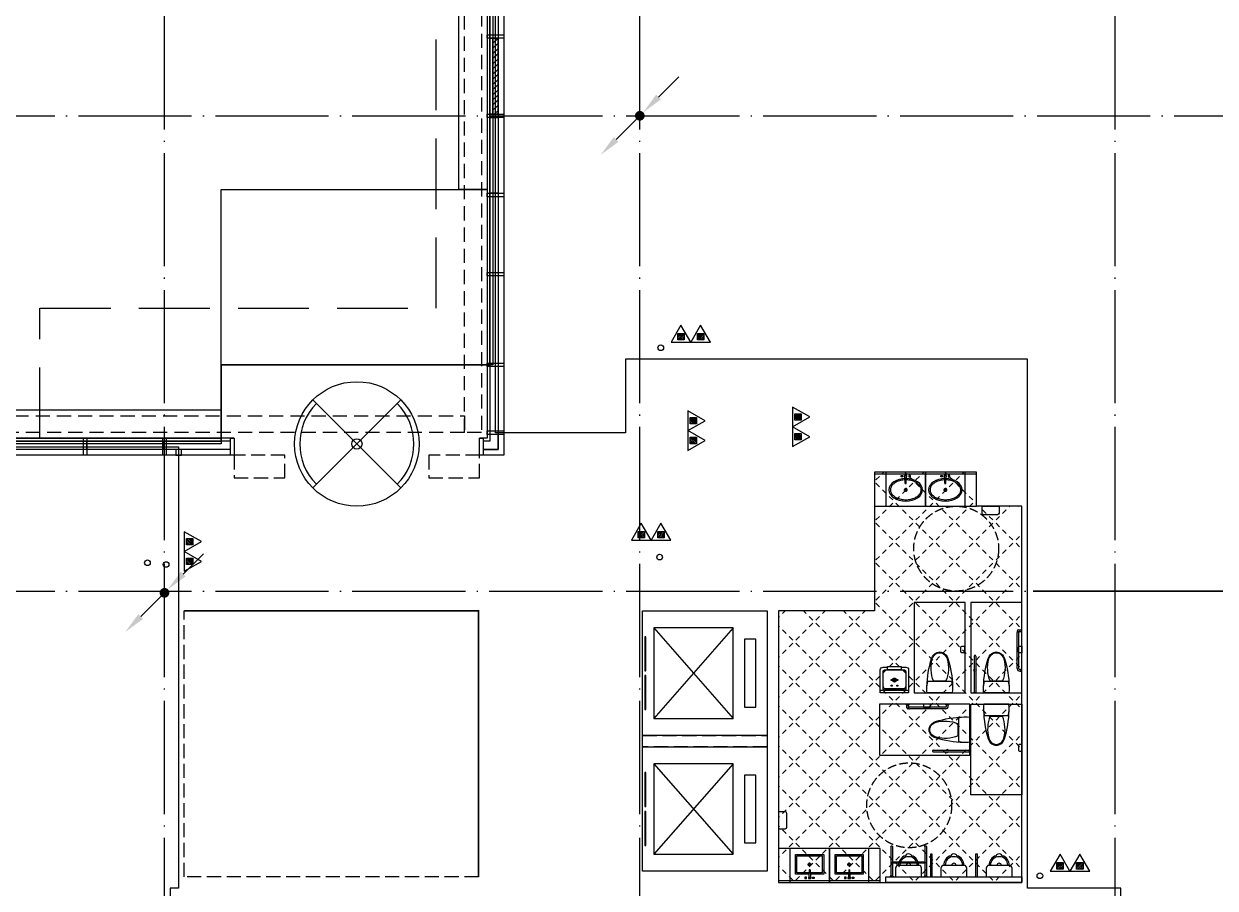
# Model space of a CAD drawing. Extents: x -292644 to 830497, y -12918 to 491457.
# Drawn here: x 14315 to 35367, y 11550 to 26825 of the extents above; entities that cross this region are included whole.
import ezdxf
from ezdxf.xclip import XClip

# ---------------------------------------------------------------- set-up
doc = ezdxf.new("R2010")
doc.units = 0
doc.header["$LTSCALE"] = 1000
doc.header["$MEASUREMENT"] = 0
for name, pattern in [('104-10 轴网$0$DOTE', [2.4200000000000004, 2, -0.2, 0.02, -0.2]), ('X-104 8#10#平面_t3$0$109-34 轴网$0$L1$0$$AUDIT_BAD_LTYPE1', [0]), ('X-104 8#10#平面_t3$0$CACHE', [0.375, 0.25, -0.125]), ('X-104 8#10#平面_t3$0$DASH', [0.35, 0.25, -0.1])]:
    doc.linetypes.add(name, pattern=pattern)
doc.layers.get('0').update_dxf_attribs({"linetype": 'CONTINUOUS'})
doc.layers.get('Defpoints').update_dxf_attribs({"linetype": 'CONTINUOUS'})
doc.layers.add('10#楼幕墙$0$04-不打印_辅助线', color=165, linetype='CONTINUOUS', plot=False)
doc.layers.add('X-104 8#10#平面_t3$0$04-不打印_辅助线', color=165, linetype='CONTINUOUS', plot=False)
for name, color, linetype in [('10#楼幕墙$0$A-C_玻璃幕墙', 140, 'CONTINUOUS'), ('10#楼幕墙$0$A-C_门', 150, 'CONTINUOUS'), ('104-10 轴网$0$A_AXIS-轴线', 36, '104-10 轴网$0$DOTE'), ('LWIRE', 4, 'CONTINUOUS'), ('X-104 8#10#平面_t3$0$A-C_玻璃幕墙', 140, 'CONTINUOUS'), ('X-104 8#10#平面_t3$0$A-E_楼梯', 171, 'CONTINUOUS'), ('X-104 8#10#平面_t3$0$A-E_电梯', 171, 'CONTINUOUS'), ('X-104 8#10#平面_t3$0$A-I_卫-洁具', 241, 'CONTINUOUS'), ('X-104 8#10#平面_t3$0$A-O_分水线', 127, 'CONTINUOUS'), ('X-104 8#10#平面_t3$0$A-O_屋面', 201, 'CONTINUOUS'), ('X-104 8#10#平面_t3$0$A-O_散水', 134, 'CONTINUOUS'), ('X-104 8#10#平面_t3$0$A-SUR_看线', 231, 'CONTINUOUS'), ('X-104 8#10#平面_t3$0$A-TECH_结构', 21, 'CONTINUOUS'), ('X-104 8#10#平面_t3$0$水-消火栓', 41, 'CONTINUOUS'), ('X-104 8#10#平面_t3$0$水-雨水管', 4, 'X-104 8#10#平面_t3$0$TG_Y')]:
    doc.layers.add(name, color=color, linetype=linetype)
doc.layers.add('X-104 8#10#平面_t3$0$000套内', color=226, linetype='CONTINUOUS', lineweight=30, plot=False)
doc.layers.get('X-104 8#10#平面_t3$0$A-O_分水线').off()
doc.styles.get("Standard").update_dxf_attribs({"font": 'gbenor.shx', "bigfont": 'gbcbig.shx'})
doc.styles.add('X-104 8#10#平面_t3$0$TG_LINETYPE', font='romans2.shx', dxfattribs={"width": 0.8, "height": 3, "bigfont": 'hzdf2.shx'})
doc.linetypes.add('X-104 8#10#平面_t3$0$TG_Y', pattern='A,5,-0.3,["Y",X-104 8#10#平面_t3$0$TG_LINETYPE,S=0.1,R=0,X=-0.23,Y=-0.15],0', length=5.3)

# ---------------------------------------------------------------- blocks, each defined once
blk = doc.blocks.new('104-10 轴网')
at = {"layer": '104-10 轴网$0$A_AXIS-轴线', "linetype": '104-10 轴网$0$DOTE'}
for p, q in [((16799.99999999992, -6500.000000000015), (16800.00000000021, 40100.00000000004)), ((25199.99999999992, -6500.000000000015), (25200.00000000021, 40100.00000000004)), ((33599.99999999995, -6500.000000000015), (33600.00000000021, 40100.00000000004)), ((-6500.000000000022, 25199.99999999999), (48500.00000000018, 25200.00000000004)), ((-6500.000000000022, 16799.99999999999), (48500.00000000018, 16800.00000000004))]:
    blk.add_line(p, q, dxfattribs=at)
blk = doc.blocks.new('X-104 8#10#平面_t3$0$meae')
for p, q in [((-215.039999999979, 0), (-243.7679999999818, 0)), ((-210, 5.039999999979045), (-210, 32.76000000000931)), ((-176.7359999999753, 0), (-204.9599999999627, 0)), ((-99.54815868195146, 8), (21.68149024352897, 14.3899337600451)), ((-99.54815868195146, -7.999999999941792), (-99.54815868195146, 8)), ((21.68149024352897, -14.3899337601033), (21.68149024352897, 14.3899337600451)), ((-210, -32.25599999999395), (-210, -5.039999999979045)), ((-99.54815868195146, -8.000000000058208), (21.68149024352897, -14.3899337601033))]:
    blk.add_line(p, q)
at = {"const_width": 0.8399999999999999}
blk.add_lwpolyline([(-209.5800000000163, -0.1400000000139698, -0.9999999999999999), (-210.4199999999837, -0.1400000000139698, -0.9999999999999999)], format="xyb", close=True, dxfattribs=at)
for points in [[(17.19145484233741, 81.35012003820157), (40, 81.35012003820157), (39.99999999994179, 51.35012003820157), (17.1914548422792, 51.35012003820157)], [(21.68149024352897, 21.35012003820157), (40, 21.35012003820157), (40, -21.35012003820157), (21.68149024352897, -21.35012003820157)], [(17.19145484233741, -81.35012003820157), (40, -81.35012003820157), (39.99999999994179, -51.35012003820157), (17.1914548422792, -51.35012003820157)]]:
    blk.add_lwpolyline(points, close=True)
blk.add_circle((-210, 0), 25.2)
blk.add_ellipse((-210, 0), major_axis=(0, -296.8388870928175), ratio=0.6737661697857759)
at = {"color": 8}
blk.add_open_spline([(-210, -271.838887092832), (-201.6286662275088, -271.838887092832), (-193.2556980797672, -270.8834744876949), (-176.5567826171755, -267.0318226981908), (-168.2292954665609, -264.1331208487391), (-151.7464247078751, -256.3412992825033), (-143.592075161112, -251.4461166422116), (-127.6688291439204, -239.6628589069005), (-119.9016611408442, -232.7743547918508), (-105.0053654383519, -217.100718463771), (-97.87740360945463, -208.3160983382841), (-84.50442564953119, -189.0367220979533), (-78.25994529254967, -178.5426552897552), (-66.86596525227651, -156.1005802754662), (-61.71665413689334, -144.1531549534993), (-52.68240508378949, -119.1104159536771), (-48.79751711455174, -106.0155586157343), (-42.41598126577446, -79.01830609660828), (-39.91934085072717, -65.11628590768669), (-36.39207964838715, -36.86706837144447), (-35.3614577781409, -22.5202054088586), (-34.79793056182098, 6.244822261855006), (-35.26502483320655, 20.66266644134885), (-37.68259151588427, 49.19399507466005), (-39.63306519814068, 63.30715293157846), (-44.95700291811954, 90.86129060061648), (-48.33046480413759, 104.3019146881416), (-56.39392556494568, 130.1611448710319), (-61.0838973345235, 142.5793309712317), (-71.62818411248736, 166.0733063118532), (-77.48238030000357, 177.1485642623738), (-90.15903716551838, 197.6798496269621), (-96.98112566315103, 207.1352148510632), (-111.3602107425686, 224.2113378457143), (-118.9163064261083, 231.8314545630128), (-134.510733252624, 245.1036245926516), (-142.547481424408, 250.7556368449004), (-158.868371842138, 260.0530890176306), (-167.1509793659789, 263.6999722997425), (-183.7976203592261, 269.0257272459567), (-192.162095878215, 270.7072330619558), (-208.8995512870024, 272.153067119536), (-217.2755150526064, 271.9185741905239), (-234.0031495776493, 269.526916392555), (-242.3573442720808, 267.3679324407713), (-258.9526960913208, 261.0731867576833), (-267.1936322519905, 256.9349128940958), (-283.3781850557425, 246.65468100406), (-291.3201072766096, 240.5117016318836), (-306.6623222918133, 226.2813428560039), (-314.0611830068519, 218.1942343084957), (-328.0653621423407, 200.2301868745126), (-334.6699371464783, 190.353927289194), (-346.859358667396, 169.044026111078), (-352.4439172392595, 157.6110181525), (-362.4072642970132, 133.476927122334), (-366.7859668953461, 120.7763437553076), (-374.1964356524404, 94.43610308453208), (-377.2281845823745, 80.79684587812517), (-381.8495765395346, 52.93462008907227), (-383.4392193020904, 38.71199739631265), (-385.1273327118251, 10.0537408667733), (-385.225804392132, -4.381569712015335), (-383.9285565786413, -33.08909023553133), (-382.5328362500295, -47.36097819061251), (-378.2902226594742, -75.36972922243876), (-375.4433290168527, -89.10625087702647), (-368.3874579074909, -115.6863969620317), (-364.1784936326439, -128.529630749661), (-354.5335200406262, -152.9902308470919), (-349.097582319926, -164.6071133053629), (-337.1786070214584, -186.3198765731067), (-330.6958189697471, -196.415140855941), (-316.9037533847149, -214.843760280055), (-309.5951420506462, -223.1764269854757), (-294.4000191528467, -237.9131964488188), (-286.5148495539906, -244.3169298697612), (-270.41386736813, -255.1213227973203), (-262.1997869724291, -259.5227866767091), (-245.6385630253353, -266.3373192788567), (-237.2919559226721, -268.7527736420161), (-222.6272707111784, -271.2949484957498), (-216.3134306632564, -271.838887092832), (-210, -271.838887092832)], degree=3, knots=[0, 0, 0, 0, 0.1541728099079682, 0.1541728099079682, 0.3083456198159364, 0.3083456198159364, 0.4625184297239047, 0.4625184297239047, 0.6166912396318729, 0.6166912396318729, 0.7708640495398411, 0.7708640495398411, 0.9250368594478093, 0.9250368594478093, 1.079209669355778, 1.079209669355778, 1.233382479263746, 1.233382479263746, 1.387555289171714, 1.387555289171714, 1.541728099079682, 1.541728099079682, 1.69590090898765, 1.69590090898765, 1.850073718895619, 1.850073718895619, 2.004246528803587, 2.004246528803587, 2.158419338711555, 2.158419338711555, 2.312592148619523, 2.312592148619523, 2.466764958527492, 2.466764958527492, 2.62093776843546, 2.62093776843546, 2.775110578343428, 2.775110578343428, 2.929283388251396, 2.929283388251396, 3.083456198159364, 3.083456198159364, 3.237629008067333, 3.237629008067333, 3.391801817975301, 3.391801817975301, 3.545974627883269, 3.545974627883269, 3.700147437791237, 3.700147437791237, 3.854320247699206, 3.854320247699206, 4.008493057607174, 4.008493057607174, 4.162665867515142, 4.162665867515142, 4.31683867742311, 4.31683867742311, 4.471011487331078, 4.471011487331078, 4.625184297239047, 4.625184297239047, 4.779357107147015, 4.779357107147015, 4.933529917054983, 4.933529917054983, 5.087702726962951, 5.087702726962951, 5.24187553687092, 5.24187553687092, 5.396048346778888, 5.396048346778888, 5.550221156686856, 5.550221156686856, 5.704393966594824, 5.704393966594824, 5.858566776502792, 5.858566776502792, 6.012739586410761, 6.012739586410761, 6.166912396318729, 6.166912396318729, 6.283185307179586, 6.283185307179586, 6.283185307179586, 6.283185307179586], dxfattribs=at)
at = {"layer": 'X-104 8#10#平面_t3$0$04-不打印_辅助线'}
blk.add_lwpolyline([(-499.9999999998836, -349.9999999999418), (-499.9999999998836, 350.0000000000582), (100.0000000001164, 350.0000000000582), (100.0000000001164, -349.9999999999418)], close=True, dxfattribs=at)
blk = doc.blocks.new('X-104 8#10#平面_t3$0$A-toilet-F2$0$A-toilet-F3$0$$plan$00000388')
for p, q in [((0, -220.78125), (0, 220.78125)), ((-211.7636100000016, 107.6506163835302), (-211.7636100000016, -107.6506388835276)), ((-202.5, -209.53125), (-202.5, 209.53125))]:
    blk.add_line(p, q)
blk.add_lwpolyline([(-202.4999999999999, -209.5312499999999), (-151.5815775000015, -220.9312574999972), (-102.2263650000007, -226.3893074999992), (-50.17650749999908, -226.3893074999992), (8.526512829121202e-14, -220.7812499999999)])
for centre, radius, start, end in [((-70.50223739520334, -1596.893304158019), 1822.905267548176, 91.22236801686525, 107.2477400730136), ((-76.17188249999913, -236.25), 463.3354349999999, 97.73994600000086, 105.8219819999994), ((-76.17188249999913, -236.25), 463.3354349999999, 80.5376779999934, 97.73994600000086), ((-595.175017904075, 0), 128.7061108459815, 159.5476091936029, 200.4523908063857), ((-562.4982811024126, -12.18639293920603), 163.5812782416205, 107.2477400730136, 159.5476091936029), ((-580.3665348804823, -1.124999869261956e-05), 128.7061108459815, 136.8542646013629, 223.1457353986371), ((-555.5449209055997, -23.26485846064998), 162.7261878014058, 104.7785650587778, 136.8542646013629), ((-443.4417002224786, -448.2021481943076), 602.2018211347165, 67.37374387746667, 104.7785650587778), ((-562.4982811024126, 12.18639293920603), 163.5812782416205, 200.4523908063857, 252.7522599269864), ((-555.5449209055997, 23.26483596065259), 162.7261878014058, 223.1457353986371, 255.2214349412222), ((-70.50223739520334, 1596.893304158019), 1822.905267548176, 252.7522599269864, 268.7776319831348), ((-443.4417002224786, 448.2021256943101), 602.2018211347165, 255.2214349412222, 292.6262561225334)]:
    blk.add_arc(centre, radius, start, end)
blk = doc.blocks.new('X-104 8#10#平面_t3$0$hgfasg')
at = {"layer": 'X-104 8#10#平面_t3$0$04-不打印_辅助线'}
blk.add_lwpolyline([(-450, 1599.999999999709), (450, 1599.999999999651), (450, -3.492459654808044e-10), (-450, -2.91038304567337e-10)], close=True, dxfattribs=at)
at = {"rotation": 270}
blk.add_blockref('X-104 8#10#平面_t3$0$A-toilet-F2$0$A-toilet-F3$0$$plan$00000388', (0, 0), dxfattribs=at)
blk = doc.blocks.new('X-104 8#10#平面_t3$0$残疾人扶手1')
for p, q in [((-700, -9.99999475479126), (-700.0000001192093, 5.424022674560547e-06)), ((-1.788139343261719e-07, -10), (0, 0)), ((-750.0000001192093, -9.999994456768036), (-750, -1.549720764160156e-06)), ((-750.0000001192093, -9.999994456768036), (-700, -9.99999475479126)), ((-740, -65.00071978569031), (-740.0000000596046, -9.99999463558197)), ((-710.0000001192093, -65.00164842605591), (-710.0000000596046, -9.999994695186615)), ((-54.99999988079071, -50.00000697374344), (-695.0000002384186, -49.99999493360519)), ((-54.99999988079071, -80.00000703334808), (-695.0000002384186, -79.9999949336052)), ((-50, -9.999999940395355), (-50, -1.192092895507812e-07)), ((-1.788139343261719e-07, -10), (-50, -9.999999940395355)), ((-40.00000005960464, -35.00000029802322), (-40, -10.00000005960464)), ((-10.00000005960464, -35.00000041723251), (-10, -10.00000005960464))]:
    blk.add_line(p, q)
for centre, radius, start, end in [((-725, -64.9999949336052), 14.99999998312334, 180, 0), ((-695, -34.99999493360519), 45.00000000000363, 244.4712198360607, 270), ((-695, -34.99999493360519), 15, 180, 270), ((-55, -35.00000023841858), 15, 270, 0), ((-55, -35.00000023841858), 45.00000000000363, 270, 0)]:
    blk.add_arc(centre, radius, start, end)
blk = doc.blocks.new('X-104 8#10#平面_t3$0$残疾人扶手2')
for p, q in [((-10.00000113248825, -49.99999988079071), (-10.00000011920929, 3.576278686523438e-07)), ((-10.00000011920929, 3.576278686523438e-07), (-5.960464477539062e-08, 0)), ((-650.0016621351242, -9.999985933303833), (-10.00000029802322, -9.999999582767487)), ((-650.0007342100143, -39.99998587369919), (-10.00000101327896, -39.99999994039536)), ((-10.00000113248825, -49.99999988079071), (-8.046627044677734e-06, -49.99999994039536))]:
    blk.add_line(p, q)
for centre, radius, start, end in [((-400.0000005364418, -24.99999982118607, -9.52677845565972e-09), 25, 36.86992769834287, 143.1300702524336), ((-650.0000090003014, -24.99998587369919), 14.99999998312334, 90, 270), ((-400.0000005364418, -24.99999982118607, -9.52677845565972e-09), 25, 216.8698662268071, 323.1301310407838)]:
    blk.add_arc(centre, radius, start, end)
blk = doc.blocks.new('X-104 8#10#平面_t3$0$A$C4F1F6034')
at = {"ltscale": 0.1}
for name, p in [('X-104 8#10#平面_t3$0$残疾人扶手1', (-374.9999998723215, 450.0000001171138)), ('X-104 8#10#平面_t3$0$残疾人扶手2', (6.772461347281933e-08, -350.5000000270084))]:
    blk.add_blockref(name, p, dxfattribs=at)
blk = doc.blocks.new('X-104 8#10#平面_t3$0$hgfd')
at = {"color": 8}
for p, q in [((-38.49999971458601, 228.000000048185), (38.50000028541399, 227.9999999518077)), ((3.335953806526959e-07, 266.5000000000036), (2.372253220528364e-07, 189.5000000000036))]:
    blk.add_line(p, q, dxfattribs=at)
for points in [[(250, -3.504792402964085e-07), (-249.9999999999927, 3.504792402964085e-07), (-249.9999994917889, 406.0000003504792, -0.4142135623732199), (-199.9999994292011, 456.0000002878987), (-119.9999994292084, 456.0000001877597), (-119.9999994166865, 466.000000187767), (120.0000005833208, 465.9999998122548), (120.0000005708062, 455.9999998122548), (200.000000570777, 455.9999997121158, -0.414213562372991), (250.0000005081893, 405.9999996495353)], [(175.000000062566, 49.99999974339516), (-174.9999999374049, 50.00000025659756, -0.4142135623730927), (-199.9999999061183, 75.00000028789145), (-199.9999995230974, 381.0000002878987, -0.414213562373095), (-174.9999994917962, 406.0000002565976), (175.0000005082111, 405.9999997434024, -0.4142135623731322), (200.0000004769245, 380.9999997121085), (200.0000000938744, 74.99999971210127, -0.4142135623730573)], [(250, -3.504792402964085e-07), (-249.9999999999927, 3.504792402964085e-07), (-249.9999999686988, 25.00000035048652, -0.4142135623730971), (-224.9999999373977, 50.00000031918535), (225.0000000625878, 49.99999968082193, -0.4142135623730932), (250.0000000313012, 24.99999964952804)]]:
    blk.add_lwpolyline(points, format="xyb", close=True)
blk.add_lwpolyline([(120.0000005708062, 455.9999998122548), (200.000000570777, 455.9999997121158, -0.414213562373095), (250.0000005081893, 405.9999996495353), (250, -3.504792402964085e-07), (-249.9999999999927, 3.504792402964085e-07), (-249.9999994917889, 406.0000003504792, -0.4142135623730929), (-199.9999994292011, 456.0000002878987), (-119.9999994292084, 456.0000001877597)], format="xyb")
blk.add_lwpolyline([(120.0000005082184, 405.9999998122476), (-119.9999994917889, 406.0000001877524), (-119.9999994166865, 466.000000187767), (120.0000005833208, 465.9999998122548)], close=True)
blk.add_lwpolyline([(150.0000000876389, 69.99999977469633), (-149.9999999123756, 70.00000022531094, -0.4142135623730976), (-199.9999998497879, 120.0000002878915), (-199.9999995543913, 356.0000002878842, -0.414213562373095), (-149.9999994918035, 406.0000002253037), (150.0000005081965, 405.9999997746963, -0.414213562373095), (200.0000004456087, 355.9999997121085), (200.0000001502194, 119.9999997121231, -0.4142135623731096)], format="xyb", close=True, dxfattribs=at)
for centre, radius in [((-49.99999971457146, 228.0000000625914), 10), ((2.854139893315732e-07, 228.0000000000036), 35), ((50.00000028542127, 227.9999999374159), 10), ((-49.99999983975431, 128.0000000625841), 10), ((50.00000016025297, 127.9999999374159), 10)]:
    blk.add_circle(centre, radius)
blk.add_circle((2.854139893315732e-07, 228.0000000000036), 25, dxfattribs=at)
blk = doc.blocks.new('X-104 8#10#平面_t3$0$104-8910 核心筒$0$fraehtj')
for p, q in [((-535.0016601383686, 315.0000140368938), (-9.999998301267624, 315.0000003874302)), ((-535.0007322132587, 285.0000140964985), (-260.0000060498787, 285.0000067282235)), ((-260.0000060498714, -284.9999931128441), (-260.0000060498714, 285.0000067282235)), ((-240.0000060498714, -284.9999936328259), (-240.0000060498642, 285.0000061923529)), ((-240.0000060498642, 285.0000061923492), (-9.999999016523361, 285.0000000298023)), ((-9.99999913573265, 275.000000089407), (-9.99999812245369, 325.0000003278255)), ((-9.99999812245369, 325.0000003278255), (1.937150955200195e-06, 324.9999999701977)), ((-9.99999913573265, 275.000000089407), (-6.049871444702148e-06, 275.0000000298023)), ((-535.0016601383686, -284.9999859631062), (-260.0000060498787, -284.9999931128441)), ((-535.0007322132587, -314.9999859035015), (-9.999999016523361, -314.9999999701977)), ((-240.0000060498642, -284.9999936328222), (-9.999998301267624, -284.9999996125698)), ((-9.99999913573265, -324.999999910593), (-9.99999812245369, -274.9999996721745)), ((-9.99999812245369, -274.9999996721745), (1.937150955200195e-06, -275.0000000298023)), ((-9.99999913573265, -324.999999910593), (-6.049871444702148e-06, -324.9999999701977))]:
    blk.add_line(p, q)
for centre, radius, start, end in [((-535.0000070035458, 300.0000140964985), 14.99999998312334, 90, 270), ((-250.0000060498714, 285.0000067282235), 10.00000000000729, 359.9999969296666, 180), ((-535.0000070035458, -299.9999859035015), 14.99999998312334, 90, 270), ((-250.0000060498714, -284.9999931128405), 10.00000000000729, 180, 3.070333449532706e-06)]:
    blk.add_arc(centre, radius, start, end)
blk = doc.blocks.new('A-电梯2222')
for p, q in [((-599.9999999888532, 1800.000000028485), (-599.9999999888532, 2000.000000028485)), ((-599.9999999888532, 2000.000000028485), (599.999999990192, 2000.000000027969)), ((599.999999990192, 2000.000000027969), (599.999999990192, 1800.000000028027)), ((599.999999990192, 1800.000000028027), (-599.9999999888532, 1800.000000028485)), ((-800.0000000021246, 200.0000000191649), (-800.0000000016589, 1600.000000013759)), ((-800.0000000016589, 1600.000000013759), (800.0000000027649, 1600.000000013068)), ((800.0000000027649, 1600.000000013068), (-800.0000000021246, 200.0000000191649)), ((800.0000000021828, 200.0000000184664), (-800.0000000016589, 1600.000000013759)), ((800.0000000027649, 1600.000000013068), (800.0000000021828, 200.0000000184664)), ((800.0000000021828, 200.0000000184664), (-800.0000000021246, 200.0000000191649))]:
    blk.add_line(p, q)
for points in [[(-1100, 0), (1100, 0), (1100, 2200.000000000007), (-1100, 2200.000000000007)], [(-643.3333333326736, 38.08112883746799), (-643.3333333326736, 58.97966308711329), (-43.33333333267365, 58.97966308711329), (-43.33333333267365, 38.08112883746799)], [(43.33333333273185, 38.0811288371915), (43.33333333273185, 58.97966308683681), (643.3333333327319, 58.97966308683681), (643.3333333327319, 38.0811288371915)]]:
    blk.add_lwpolyline(points, close=True)
blk = doc.blocks.new('X-104 8#10#平面_t3$0$jhat')
for p, q in [((-395, -250.0000000000582), (-395, 249.9999999999418)), ((-395, 249.9999999999418), (-44.99999999994179, 249.9999999999418)), ((-44.99999999994179, 249.9999999999418), (-44.99999999994179, 11.73657725605881)), ((-219.9999999999418, 32.25599999987753), (-219.9999999999418, 5.03999999986263)), ((-124.8214514199644, 8.000000000058208), (11.68149024352897, 14.3899337601033)), ((-124.8214514199644, 7.999999999941792), (-124.8214514199644, -8.000000000058208)), ((11.68149024352897, 14.3899337601033), (11.68149024352897, -14.3899337601033)), ((-225.0399999999208, -1.164153218269348e-10), (-253.7679999999236, -1.164153218269348e-10)), ((-219.9999999999418, -5.040000000095461), (-219.9999999999418, -32.76000000012573)), ((-186.7359999999171, -1.164153218269348e-10), (-214.9599999999045, -1.164153218269348e-10)), ((-124.8214514199644, -8.000000000058208), (11.68149024352897, -14.3899337601033)), ((-44.99999999994179, -12.38077738613356), (-44.99999999994179, -250.0000000000582)), ((-44.99999999994179, -250.0000000000582), (-395, -250.0000000000582))]:
    blk.add_line(p, q)
at = {"color": 8}
blk.add_lwpolyline([(-69.99999999994179, -11.06304409715813), (-69.99999999994179, -225.0000000000582), (-370, -225.0000000000582), (-370, 224.9999999999418), (-69.99999999994179, 224.9999999999418), (-69.99999999994179, 10.56628493819153)], dxfattribs=at)
at = {"ltscale": 1000, "const_width": 0.8399999999999999}
blk.add_lwpolyline([(-219.5799999999581, 0.1399999998975545, 0.9999999999999999), (-220.4199999999255, 0.1399999998975545, 0.9999999999999999)], format="xyb", close=True, dxfattribs=at)
for points in [[(7.191454842337407, 81.35012003820157), (30, 81.35012003820157), (30, 51.35012003820157), (7.191454842337407, 51.35012003820157)], [(11.68149024352897, -21.35012003820157), (30, -21.35012003820157), (30, 21.35012003820157), (11.68149024352897, 21.35012003820157)], [(7.191454842337407, -81.35012003820157), (30, -81.35012003820157), (30, -51.35012003820157), (7.191454842337407, -51.35012003820157)]]:
    blk.add_lwpolyline(points, close=True)
blk.add_circle((-219.9999999999418, -1.164153218269348e-10), 25.2)
at = {"layer": 'X-104 8#10#平面_t3$0$04-不打印_辅助线'}
blk.add_lwpolyline([(100.0000000001164, -350), (100.0000000000582, 350), (-499.9999999999418, 350), (-499.9999999998836, -350)], close=True, dxfattribs=at)
blk = doc.blocks.new('X-104 8#10#平面_t3$0$A-toilet-F2$0$A-toilet-F3$0$xb')
for p, q in [((-228.5999999991618, 152.3999999994412), (-228.6000000010245, 9.313225746154785e-10)), ((-228.6000000010245, 9.313225746154785e-10), (228.6000000010245, -9.313225746154785e-10)), ((177.7999999998137, 203.2000000000698), (-177.7999999993481, 203.1999999994878)), ((228.6000000010245, -9.313225746154785e-10), (228.6000000005588, 152.3999999997905))]:
    blk.add_line(p, q)
for centre, radius, start, end in [((-6.349999998696148, 209.549999998766), 171.56755229355, 106.6068803142738, 182.1210963969083), ((-6.349999998696148, 209.549999998766), 146.16755229355, 87.87890362284142, 182.1210963969083), ((9.313225746154785e-10, 342.8999999993248), 63.50000000000001, 1.07073087239469, 178.9292691276053), ((1.396983861923218e-09, 203.1999999987893), 38.1, 0, 180), ((6.350000001490116, 209.549999998766), 146.16755229355, 357.8789036030917, 92.12109637715858), ((6.350000001490116, 209.549999998766), 171.56755229355, 357.8789036030917, 73.39311968572625), ((-177.7999999993481, 152.3999999992084), 50.8, 90, 180), ((177.8000000002794, 152.3999999997905), 50.8, 0, 90)]:
    blk.add_arc(centre, radius, start, end)
blk = doc.blocks.new('X-104 8#10#平面_t3$0$10#核心筒')
at = {"layer": 'X-104 8#10#平面_t3$0$A-I_卫-洁具', "ltscale": 0.1}
for points in [[(27649.99997655326, 11650.00000787919), (29449.99997655326, 11650.00000787919), (29449.99997655326, 12250.00000787919), (27649.99997655326, 12250.00000787919)], [(30364.99997656236, 11749.99999999913), (30364.99997656236, 12149.99999999913), (30334.99997656236, 12149.99999999913), (30334.99997656236, 11749.99999999913), (30364.99997656236, 11749.99999999913), (30364.99997656236, 11749.99999999913)], [(31164.99997655315, 11749.99999999919), (31164.99997655315, 12149.99999999919), (31134.99997655315, 12149.99999999919), (31134.99997655315, 11749.99999999919), (31164.99997655315, 11749.99999999919), (31164.99997655315, 11749.99999999919)]]:
    blk.add_lwpolyline(points, close=True, dxfattribs=at)
blk.add_lwpolyline([(27649.99939044413, 11679.99977302144), (27649.99939044413, 11649.99977302144), (29449.99939044425, 11649.99977302132), (29449.99939044768, 11679.99977281538), (27649.99939044413, 11679.99977302144)], dxfattribs=at)
at = {"layer": 'X-104 8#10#平面_t3$0$A-SUR_看线', "linetype": 'X-104 8#10#平面_t3$0$109-34 轴网$0$L1$0$$AUDIT_BAD_LTYPE1'}
blk.add_lwpolyline([(31949.99997657158, 11650.00000787916), (29549.99997655303, 11650.00000787919), (29549.99997655303, 11750.00000000212), (31949.99997657156, 11750.00000782145), (31949.99998203337, 11650.00000787919)], dxfattribs=at)
at = {"layer": 'X-104 8#10#平面_t3$0$A-TECH_结构', "linetype": 'X-104 8#10#平面_t3$0$DASH'}
blk.add_lwpolyline([(25249.99997655326, 14250.00000788743), (27449.99997655327, 14250.00000788743), (27449.99997655327, 14049.99998604986), (25249.99997655326, 14049.99998604986)], close=True, dxfattribs=at)
at = {"layer": 'X-104 8#10#平面_t3$0$A-E_电梯', "xscale": -1, "rotation": 270}
for p in [(25249.99997655326, 15349.99998604986), (25249.99997655326, 12949.99998604986)]:
    blk.add_blockref('A-电梯2222', p, dxfattribs=at)
at = {"layer": 'X-104 8#10#平面_t3$0$A-I_卫-洁具', "ltscale": 0.1, "rotation": 270}
for p in [(28199.99997655326, 11750.00000787919), (28899.99997655326, 11750.00000787919)]:
    blk.add_blockref('X-104 8#10#平面_t3$0$jhat', p, dxfattribs=at)
at = {"layer": 'X-104 8#10#平面_t3$0$A-I_卫-洁具', "ltscale": 0.1}
for p in [(29949.99997657157, 11749.99999999907), (30749.99997657157, 11749.99999999907), (31549.99997657157, 11749.99999999907)]:
    blk.add_blockref('X-104 8#10#平面_t3$0$A-toilet-F2$0$A-toilet-F3$0$xb', p, dxfattribs=at)
blk = doc.blocks.new('X-104 8#10#平面_t3$0$rhyseuyi')
at = {"layer": 'X-104 8#10#平面_t3$0$04-不打印_辅助线', "linetype": 'X-104 8#10#平面_t3$0$109-34 轴网$0$L1$0$$AUDIT_BAD_LTYPE1'}
h = blk.add_hatch(dxfattribs=at)
h.set_pattern_fill('虚线方格', color=256, scale=500, angle=45)
h.set_pattern_definition([(45, (28.28427124736481, -59371.71572875254), (-353.5533905932737, 353.5533905932738), [90, -75, 90, -75, 90, -80]), (135, (325.2691193457285, -59018.16233815927), (-353.5533905932738, -353.5533905932737), [90, -75, 90, -75, 90, -80])])
h.paths.add_polyline_path([(31949.99997657142, 11650.00000787932), (31949.99997657145, 18300.00000787919), (31149.9999765844, 18300.00000787919), (31149.99997652415, 18900.00000788426), (29349.99997659365, 18900.00000788436), (29349.99997658128, 16449.99999999994), (27649.99997655311, 16449.99998604551), (27649.99939044399, 11649.99977302155)])
at = {"layer": 'X-104 8#10#平面_t3$0$A-TECH_结构', "linetype": 'X-104 8#10#平面_t3$0$109-34 轴网$0$L1$0$$AUDIT_BAD_LTYPE1'}
blk.add_lwpolyline([(22550.00000147264, 20800.18525530281), (22549.99999999172, 36250.00000000003), (44650.00000000591, 36250.00000000003), (44650.00000000267, 5750.000000011165), (33550.00000000042, 5749.999996079934), (33549.99999999956, 2800.00000587945), (27849.99999999903, 2800.000009821595), (27849.99999999989, -2650.000000044718), (-2650.000000000116, -2650.000000044733), (-2650.000000000233, 19449.99969723696), (17799.99999874334, 19450.12322490085), (17800.00000022122, 20799.81474476285)], close=True, dxfattribs=at)
blk.add_lwpolyline([(31949.99997657142, 11650.00000787932), (31949.99997657145, 18300.00000787919), (31149.9999765844, 18300.00000787919), (31149.99997652415, 18900.00000788426), (29349.99997659365, 18900.00000788436), (29349.99997658128, 16449.99999999994), (27649.99997655311, 16449.99998604551), (27649.99939044399, 11649.99977302155), (31949.99997657142, 11650.00000787932)], dxfattribs=at)
blk = doc.blocks.new('10#楼幕墙$0$ii')
blk.add_lwpolyline([(-1339.999257087533, -5.379672802519053e-05), (0.0007429124671034515, -5.379672802519053e-05), (0.0007429124671034515, -150.000053796728), (-1339.999257087533, -150.000053796728)], close=True)
blk = doc.blocks.new('10#楼幕墙$0$$WINLIB2D$00000039')
at = {"color": 0}
for points in [[(-0.4999999999983409, 0.5000000000445652), (-0.4999999999999964, -0.4999999999999716)], [(0.5000000000016591, 0.4999999999536158), (-0.4999999999983409, 0.5000000000445652)], [(0.4999999999983338, -0.5000000000463842), (0.4999999999999609, 0.4999999999999432)], [(-0.499999999999428, 0.1666666667124446), (0.500000000000572, 0.1666666666205998)], [(-0.3838834764901549, -0.166666666632409), (-0.4479860405916831, 0.1666666667079113)], [(-0.3158924398378069, -0.166666666637866), (-0.3799950039392748, 0.1666666667006353)], [(-0.2479014031851996, -0.166666666645142), (-0.3120039672867243, 0.1666666666951784)], [(-0.1799103665328481, -0.1666666666505989), (-0.2440129306343159, 0.1666666666887977)], [(-0.1119193298802692, -0.1666666666569512), (-0.1760218939817904, 0.1666666666824455)], [(-0.04392829322788927, -0.1666666666633319), (-0.1080308573293216, 0.1666666666760648)], [(0.02406274342471804, -0.1666666666696841), (-0.04003982067680312, 0.1666666666697125)], [(0.09205378007703402, -0.1666666666751411), (0.02795121597557682, 0.1666666666642556)], [(0.1600448167296129, -0.1666666666815217), (0.0959422526280953, 0.1666666666578749)], [(0.2280358533819644, -0.166666666687874), (0.163933289280525, 0.1666666666505989)], [(0.2960268900345753, -0.1666666666942547), (0.231924325933047, 0.1666666666460657)], [(0.3640179266869801, -0.1666666667006069), (0.2999153625854838, 0.166666666639685)], [(0.4320089633395341, -0.1666666667060639), (0.3679063992380058, 0.166666666632409)], [(0.4999999999916831, -0.1666666667115209), (0.4358974358904746, 0.1666666666260568)], [(-0.4518745131427302, -0.1666666666260284), (-0.5000000000072298, 0.08358586507802102)], [(-0.500000000000572, -0.1666666666214951), (0.499999999999428, -0.1666666667124446)], [(0.4999999999983338, -0.5000000000463842), (-0.5000000000016662, -0.4999999999554348)]]:
    blk.add_lwpolyline(points, dxfattribs=at)
blk = doc.blocks.new('10#楼幕墙$0$xzm2200')
at = {"layer": '10#楼幕墙$0$A-C_门'}
for p, q in [((0, 0), (-777.8174528407399, 777.8174718429218)), ((-3.557623131200671e-06, 0), (777.8174587842077, 777.8174623418017)), ((-1.778797013685107e-06, 1.778826117515564e-06), (-777.8174623418308, -777.8174587842077)), ((-1.778797013685107e-06, 1.778826117515564e-06), (777.8174492831458, -777.8174682852696))]:
    blk.add_line(p, q, dxfattribs=at)
for radius in [1100.000001778816, 91.66666681490136]:
    blk.add_circle((-1.778797013685107e-06, 1.778826117515564e-06), radius, dxfattribs=at)
for start, end in [(45, 134.9999993007822), (225, 314.9999993007822)]:
    blk.add_arc((-1.778797013685107e-06, 1.778826117515564e-06), 1008.333334963915, start, end, dxfattribs=at)
blk = doc.blocks.new('*U4753')
for points in [[(150.0005130732898, 150.2641038001748), (150.0005130732898, 270.2641038005895), (0.0005130732897669077, 270.2641038005895), (0.0005130732897669077, 0.2641038001238485), (150.0005130732898, 0.2641038001238485)], [(150.0005130732898, 0.2641038001747802), (270.000512762228, 0.2641038001747802), (270.000512762228, 150.2641038001748), (150.0005130732898, 150.2641038001748)]]:
    blk.add_lwpolyline(points)
blk = doc.blocks.new('10#楼幕墙')
at = {"layer": '10#楼幕墙$0$04-不打印_辅助线'}
blk.add_lwpolyline([(22600.01556205962, 20799.99805111808), (17800.01556149623, 20799.9980511828), (17799.99999943667, 19400.00000006474), (-2599.999999999942, 19400.00000000001), (-2599.999999999942, -2599.999999999985), (27800.00000000006, -2599.999999999985), (27799.9999999994, 2800.000017646601), (33499.9999999994, 2800.000017646601), (33500.00000000006, 5800.000000000015), (44600.00000000006, 5800.000000000015), (44600.00000000006, 36200.00000000001), (22600.00000000006, 36200.00000000001)], close=True, dxfattribs=at)
at = {"layer": '10#楼幕墙$0$A-C_玻璃幕墙'}
for points in [[(31395.44511856277, 4100.000000000015), (33600.00000000006, 4100.000000000015), (33600.00000000006, 5700.000000000015), (44700.00000000006, 5700.000000000015), (44700.00000000006, 36300.00000000001), (22500.00000000006, 36300.00000000001), (22500.00000000006, 19500.00000000001), (22369.99999999959, 19500.00000000001)], [(32530.00000188575, 4150.000000000015), (33550.00000000006, 4150.000000000015), (33550.00000000006, 5750.000000000015), (44650.00000000006, 5750.000000000015), (44650.00000000006, 36250.00000000001), (22550.00000000006, 36250.00000000001), (22550.00000000006, 19450.00000000001), (22429.99999999959, 19450.00000000001)], [(32470.00000188575, 4400.000000000015), (33300.00000000006, 4400.000000000015), (33300.00000000006, 6000.000000000015), (44400.00000000006, 6000.000000000015), (44400.00000000006, 36000.00000000001), (22800.00000000006, 36000.00000000001), (22800.00000000006, 19200.00000000001), (22369.99999999959, 19200.00000000001)], [(32530.00000188575, 4300.000000000015), (33400.00000000006, 4300.000000000015), (33400.00000000006, 5900.000000000015), (44500.00000000006, 5900.000000000015), (44500.00000000006, 36100.00000000001), (22700.00000000006, 36100.00000000001), (22700.00000000006, 19300.00000000001), (22429.99999999959, 19300.00000000001)], [(18029.99999999959, 19500.00000000001), (-2699.999999999942, 19500.00000000001), (-2699.999999999942, -2699.999999999985), (27900.00000000006, -2699.999999999985), (27900.00000000006, 4100.000000000015), (29204.55488497031, 4100.000000000015)], [(17969.99999999959, 19450.00000000001), (-2649.999999999942, 19450.00000000001), (-2649.999999999942, 2829.999999987209)], [(17969.99999999959, 19300.00000000001), (-2499.999999999942, 19300.00000000001), (-2499.999999999942, 2829.999999987209)], [(18029.99999999959, 19200.00000000001), (-2399.999999999942, 19200.00000000001), (-2399.999999999942, -2399.999999999985), (27600.00000000006, -2399.999999999985), (27600.00000000006, 4400.000000000015), (28128.41289360973, 4400.000000000015)]]:
    blk.add_lwpolyline(points, dxfattribs=at)
for points in [[(22800.00000000309, 26629.99999968895), (22800.00000000309, 26569.99999968895), (22500.00000000262, 26569.99999968895), (22500.00000000262, 26629.99999968895)], [(22800.00000000309, 25229.99999968895), (22800.00000000309, 25169.99999968895), (22500.00000000262, 25169.99999968895), (22500.00000000262, 25229.99999968895)], [(22800.00000000309, 23829.99999968895), (22800.00000000309, 23769.99999968895), (22500.00000000262, 23769.99999968895), (22500.00000000262, 23829.99999968895)], [(22800.00000000309, 22429.99999968895), (22800.00000000309, 22369.99999968895), (22500.00000000262, 22369.99999968895), (22500.00000000262, 22429.99999968895)], [(22800.01556206265, 20829.99805080701), (22800.01556206265, 20769.99805080701), (22500.01556206218, 20769.99805080701), (22500.01556206218, 20829.99805080701)], [(22800.00000000309, 19629.99999968895), (22800.00000000309, 19569.99999968895), (22500.00000000262, 19569.99999968895), (22500.00000000262, 19629.99999968895)], [(15429.99999999959, 19200.00000000001), (15369.99999999959, 19200.00000000001), (15369.99999999959, 19500.00000000013), (15429.99999999959, 19500.00000000013)], [(16829.99999999959, 19200.00000000001), (16769.99999999959, 19200.00000000001), (16769.99999999959, 19500.00000000013), (16829.99999999959, 19500.00000000013)], [(17969.99999999959, 19499.9998673564), (18029.99999999959, 19499.9998673564), (18029.99999999959, 19199.99986735675), (17969.99999999959, 19199.99986735675)], [(22369.99999999959, 19499.99999999967), (22429.99999999959, 19499.99999999967), (22429.99999999959, 19200.00000000001), (22369.99999999959, 19200.00000000001)]]:
    blk.add_lwpolyline(points, close=True, dxfattribs=at)
at = {"rotation": 270}
blk.add_blockref('10#楼幕墙$0$xzm2200', (20199.99999587848, 19399.99989715917), dxfattribs=at)
at = {"layer": '10#楼幕墙$0$A-C_玻璃幕墙', "rotation": 90}
for name, p in [('10#楼幕墙$0$ii', (22549.99982747395, 26569.9999999935)), ('10#楼幕墙$0$ii', (22549.99980139319, 25169.99999492244)), ('*U4753', (22700.26410380018, 19299.99948692672))]:
    blk.add_blockref(name, p, dxfattribs=at)
at = {"layer": '10#楼幕墙$0$A-C_玻璃幕墙'}
blk.add_blockref('10#楼幕墙$0$ii', (16769.99999999959, 19450.0000537967), dxfattribs=at)
at = {"layer": 'Defpoints', "color": 2, "xscale": 1340, "yscale": 300.0000000000001, "zscale": -1340, "rotation": 90}
blk.add_blockref('10#楼幕墙$0$$WINLIB2D$00000039', (22650.00015700707, 25899.99999969116), dxfattribs=at)
blk = doc.blocks.new('*U4577')
blk.add_lwpolyline([(46693.65911704338, 22173.79553999149), (46793.65906324825, 22173.79553999149), (46793.65906324825, 22273.79553999149), (46693.65911704338, 22273.79553999149)], close=True)
blk = doc.blocks.new('X-104 8#10#平面_t3$0$erte')
at = {"layer": 'X-104 8#10#平面_t3$0$A-O_屋面', "linetype": 'X-104 8#10#平面_t3$0$DASH'}
blk.add_lwpolyline([(0, 0), (900, 0), (900, 400), (-2.91038304567337e-11, 400), (0, 0)], close=True, dxfattribs=at)
blk = doc.blocks.new('X-104 8#10#平面_t3$0$$TWTSYS$00000546')
h = blk.add_hatch()
h.set_pattern_fill('ANSI31', color=256, scale=200, style=0)
h.set_pattern_definition([(45, (-38543.80223862439, -6670.830405693208), (-17.67766952966369, 17.67766952966369), [])])
h.paths.add_polyline_path([(-64.92232553117356, 173.7449990885525), (64.922325531159, 173.7449990885525), (64.922325531159, 43.90034802621994), (-64.92232553117356, 43.90034802621994)])
for points in [[(0, 343.6163707387423), (-198.3870041439732, 0), (198.3870041439732, 0)], [(-64.92232553117356, 173.7449990885525), (64.922325531159, 173.7449990885525), (64.922325531159, 43.90034802621994), (-64.92232553117356, 43.90034802621994)]]:
    blk.add_lwpolyline(points, close=True)
blk = doc.blocks.new('X-104 8#10#平面_t3$0$A$C46662BA1')
at = {"layer": 'X-104 8#10#平面_t3$0$水-消火栓'}
for centre in [(25569.99997658588, 21100.00000749378), (16830.02259991552, 17269.99998604893), (25549.9999765858, 17400.00000789125), (32269.99997657167, 11769.9774079627, 3000)]:
    blk.add_circle(centre, 50, dxfattribs=at)
at = {"layer": 'X-104 8#10#平面_t3$0$水-雨水管', "linetype": 'Continuous'}
blk.add_circle((16500.00000000005, 17299.99999999998), 50, dxfattribs=at)
at = {"layer": 'X-104 8#10#平面_t3$0$水-消火栓', "xscale": 0.88, "yscale": 0.88, "zscale": 0.88}
for p, rotation in [((25926.25841113196, 21200.00046829784), 359.9999999999999), ((26275.41953842544, 21200.00046829784), 359.9999999999999), ((27900.2007014843, 19878.3025775268), 270), ((26050.00000000514, 19811.28569444646), 270), ((26050.00000000514, 19462.12456715298), 270), ((27900.2007014843, 19529.14145023332), 270), ((25225.41941295184, 17700.00000787944), 359.9999999999999), ((25574.58054024532, 17700.00000785781), 359.9999999999999), ((17149.99999999998, 17674.58056364641), 270), ((17149.99999999998, 17325.41943635293), 270), ((32626.2584111175, 11850.00047617813), 359.9999999999999), ((32975.41953841099, 11850.00047617813), 359.9999999999999)]:
    blk.add_blockref('X-104 8#10#平面_t3$0$$TWTSYS$00000546', p, dxfattribs=dict(at, rotation=rotation))
blk = doc.blocks.new('X-104 8#10#平面_t3')
at = {"layer": 'X-104 8#10#平面_t3$0$000套内'}
for points in [[(43100.00000000009, 5849.999999993306), (33700.00000000142, 5849.99999999319), (33700.00000000142, 8749.999986049603), (33700.00000000323, 8750.000007879164), (33700.00000000323, 11550.00000787919), (32049.99997657166, 11550.00000787919), (32049.99997657166, 20900.00000749383), (24949.99997658595, 20900.0000074938), (24949.99997658595, 19599.50596968649), (22649.99972441258, 19599.50596968649), (22649.9999968946, 36149.99999999671), (44550.00000000274, 36149.99999999671), (44550.00000000271, 25299.99999999642), (43499.99999987498, 25300.00000000329), (43499.99999987522, 23799.99999999267), (44550.00000000276, 23799.99999999366), (44550.00000000279, 8400.000000000058), (43100.00000000008, 8400), (43100.00000000009, 5849.999999993306)], [(-2549.999999999836, 300.0000069752859), (1949.968605216382, 300.0288797717367), (1950.03139478364, 8499.971106278419), (-1500.031394783651, 8500.057752567925), (-1499.968605216371, 11199.99999999366), (-2549.999999999993, 11199.99999999366), (-2550.000000000131, 19350), (17049.99999999995, 19350), (17049.99999999995, 19350), (17050.0000000002, 11550.00000788411), (16900.00000000318, 11550.00000788414), (16900.00000000319, 8650.000007879251), (21549.99999999861, 8650.000007879222), (21549.99999999861, 7550.000007879193), (25450.00000001156, 7550.000007879222), (25450.00000001181, 6650.000000014872), (27750.00000000526, 6650.000000004016), (27749.99999996277, -2550.000000006519), (-2549.999999999796, -2550.000000006228), (-2549.999999999836, 300.0000069752859)]]:
    blk.add_lwpolyline(points, dxfattribs=at)
at = {"layer": 'X-104 8#10#平面_t3$0$A-E_楼梯', "linetype": 'X-104 8#10#平面_t3$0$109-34 轴网$0$L1$0$$AUDIT_BAD_LTYPE1'}
for p, q in [((17799.99999943651, 19500), (17799.99999943651, 23899.50596179618)), ((17799.99999943651, 23899.50596179618), (22500.00000323157, 23899.50596181289)), ((17800.01556149623, 20799.9980511828), (22500.01556529129, 20799.99805119951))]:
    blk.add_line(p, q, dxfattribs=at)
at = {"layer": 'X-104 8#10#平面_t3$0$A-I_卫-洁具', "ltscale": 0.1}
for p, q in [((30249.99997658752, 18300.00000788414), (30249.99997658403, 18870.00000788405)), ((28549.99997655683, 11649.99977302138), (28549.99997655683, 12250.00000787919))]:
    blk.add_line(p, q, dxfattribs=at)
blk.add_lwpolyline([(29349.99997658752, 18300.00000788414), (31149.99997658752, 18300.00000788414), (31149.99997658752, 18900.00000788414), (29349.99997658752, 18900.00000788414)], close=True, dxfattribs=at)
blk.add_lwpolyline([(29349.99997658397, 18900.00000788411), (29349.99997658397, 18870.00000788411), (31149.99997658408, 18870.00000788399), (31149.99997658752, 18900.00000788414)], dxfattribs=at)
for points in [[(31519.99997658459, 18150.00000788429), (31279.99997658459, 18150.00000788405, -0.414213562373095), (31249.99997658456, 18180.00000788402), (31249.99997658445, 18300.00000788414), (31549.99997658445, 18300.00000788443), (31549.99997658456, 18180.00000788431, -0.414213562373095)], [(27799.99997655347, 12630.00000787919), (27799.99997655347, 12870.00000787919, 0.414213562373095), (27769.99997655347, 12900.00000787919), (27649.99997655334, 12900.00000787919), (27649.99997655334, 12600.00000787919), (27769.99997655347, 12600.00000787919, 0.414213562373095)]]:
    blk.add_lwpolyline(points, format="xyb", close=True, dxfattribs=at)
at = {"layer": 'X-104 8#10#平面_t3$0$A-I_卫-洁具'}
for points in [[(30934.99997657164, 15828.29930816023), (30934.99997657163, 15708.29930816023), (30894.9999765716, 15708.29930816023, -0.414213562373127), (30874.9999765716, 15728.29930816023), (30874.99997657161, 15808.29930816023, -0.4142135623730595), (30894.99997657161, 15828.29930816023)], [(31949.99997657165, 15828.29930816026), (31949.99997657163, 15708.29930816026), (31909.99997657161, 15708.29930816026, -0.414213562373127), (31889.99997657161, 15728.29930816026), (31889.99997657161, 15808.29930816026, -0.4142135623730595), (31909.99997657161, 15828.29930816026)], [(30334.22159826889, 14800.00000788513), (30214.22159826889, 14800.00000788513), (30214.22159826889, 14760.0000078851, 0.414213562373127), (30234.22159826889, 14740.0000078851), (30314.22159826889, 14740.0000078851, 0.4142135623730595), (30334.22159826889, 14760.0000078851)], [(31949.99997657165, 13971.70070761003), (31949.99997657163, 14091.70070761003), (31909.99997657161, 14091.70070761003, 0.414213562373127), (31889.99997657161, 14071.70070761003), (31889.99997657161, 13991.70070761003, 0.4142135623730595), (31909.99997657161, 13971.70070761003)]]:
    blk.add_lwpolyline(points, format="xyb", close=True, dxfattribs=at)
at = {"layer": 'X-104 8#10#平面_t3$0$A-I_卫-洁具', "linetype": 'X-104 8#10#平面_t3$0$DASH', "ltscale": 0.6}
for centre in [(30791.08478614351, 17550.00000787908), (29961.03119384404, 13014.20050246152)]:
    blk.add_circle(centre, 750, dxfattribs=at)
at = {"layer": 'X-104 8#10#平面_t3$0$A-O_屋面', "linetype": 'X-104 8#10#平面_t3$0$DASH', "ltscale": 5}
blk.add_lwpolyline([(14600.00000000398, 19499.50596179618), (14600.00000000398, 21799.99997209321), (21600.00000000398, 21799.99997209309), (21600.00000000398, 34399.99997209321), (22499.99996927434, 34399.99997694461)], dxfattribs=at)
at = {"layer": 'X-104 8#10#平面_t3$0$A-O_散水'}
for points in [[(33600.0000001908, 4100.000000000015), (33600.00000002448, 5700.000000037515), (44700.00000000286, 5700.000000038184), (44700.00000000609, 36300.00000004479), (22499.99999999676, 36300.00000004479), (22499.99999999918, 23899.50596181289), (21999.99999999918, 23899.50596181108), (21999.99999999666, 36800.00000004479), (45200.00000000615, 36800.00000004479), (45200.0000000028, 5200.000000038242), (34100.00000002448, 5200.000000037544), (34100.0000002274, 3599.999972093268), (33600.00000020299, 3599.999972093152)], [(17799.99999943651, 20000.00000004453), (-3200.000000000076, 20000.00000004479), (-3199.999999999942, -3199.999999999971), (28400.00000000006, -3199.999999999971), (28400.00000000006, -299.9999921589042), (27900.00000000006, -299.9999921589042), (27900.00000000006, -2699.999999999971), (-2699.999999999949, -2699.999999999971), (-2700.000000000073, 19500.00000004476), (17799.99999943667, 19500.00000004453), (17799.9999992678, 20000.00000004453)]]:
    blk.add_lwpolyline(points, dxfattribs=at)
at = {"layer": 'X-104 8#10#平面_t3$0$A-O_散水', "linetype": 'X-104 8#10#平面_t3$0$CACHE'}
for points in [[(34000.0000002152, 3700.000000000014), (33700.0000002152, 3699.999999999955), (33700.00000002449, 5600.000000037544), (44800.00000000284, 5600.000000038213), (44800.00000000609, 36400.00000004479), (22399.99999999675, 36400.00000004479), (22399.99999999916, 19600.00000004586), (22099.99999999916, 19600.00000004447), (22099.99999999668, 36700.00000004479), (45100.00000000615, 36700.00000004479), (45100.0000000028, 5300.000000038213), (34000.00000002448, 5300.000000037544)], [(22100.00000004979, 19600.00000004516), (-2800.000000000073, 19600.00000004479), (-2799.999999999942, -2799.999999999971), (28000.00000000006, -2799.999999999971), (28000.00000000008, 4000.000000000014), (28300.00000000008, 4000.000000000014), (28300.00000000006, -3099.999999999971), (-3099.999999999942, -3099.999999999971), (-3100.000000000076, 19900.00000004479), (22099.99999994847, 19900.00000004516)]]:
    blk.add_lwpolyline(points, close=True, dxfattribs=at)
at = {"layer": 'X-104 8#10#平面_t3$0$A-SUR_看线', "linetype": 'X-104 8#10#平面_t3$0$DASH', "ltscale": 2, "const_width": 30}
for points in [[(32149.99997657166, 16799.99999999997), (44400.00000000286, 16799.99999999997)], [(22349.99999999304, 11750.00000788414), (22349.99999999304, 16449.99998604989), (17150.00000000014, 16449.99998604989)]]:
    blk.add_lwpolyline(points, dxfattribs=at)
at = {"layer": 'X-104 8#10#平面_t3$0$A-SUR_看线', "linetype": 'X-104 8#10#平面_t3$0$109-34 轴网$0$L1$0$$AUDIT_BAD_LTYPE1'}
blk.add_lwpolyline([(29549.99997655329, 11750.00000000003), (31949.99997657164, 11750.00000000003), (31949.99997657164, 11650.00000787922), (29549.99997655329, 11650.00000787919)], close=True, dxfattribs=at)
at = {"layer": 'X-104 8#10#平面_t3$0$A-TECH_结构', "linetype": 'X-104 8#10#平面_t3$0$DASH'}
blk.add_lwpolyline([(17150.00000000014, 16449.99998604992), (22349.99999999304, 16449.99998604989), (22349.99999999304, 11750.00000788414), (17150.00000000014, 11750.00000788414)], close=True, dxfattribs=at)
at = {"linetype": 'X-104 8#10#平面_t3$0$109-34 轴网$0$L1$0$$AUDIT_BAD_LTYPE1'}
ref = blk.add_blockref('10#楼幕墙', (0, 0), dxfattribs=at)
XClip(ref).set_block_clipping_path([(-18549.99999999996, -12899.99999999999), (65550.00000000006, 343500.0000000001)])
ref = blk.add_blockref('104-10 轴网', (0, -2.91038304567337e-11), dxfattribs=at)
XClip(ref).set_block_clipping_path([(-16049.999999999975, -11899.999999999955), (58049.99999999998, 45500.000000000044)])
blk.add_blockref('X-104 8#10#平面_t3$0$10#核心筒', (7.639755494892597e-11, 2.91038304567337e-11), dxfattribs=at)
at = {"layer": 'X-104 8#10#平面_t3$0$A-C_玻璃幕墙', "rotation": 270}
blk.add_blockref('*U4577', (-5173.795539991574, 65993.65906324828), dxfattribs=at)
at = {"layer": 'X-104 8#10#平面_t3$0$A-I_卫-洁具', "ltscale": 0.1, "xscale": -1}
for name, p, rotation in [('X-104 8#10#平面_t3$0$meae', (29899.99997658746, 18800.00000788437), 270), ('X-104 8#10#平面_t3$0$meae', (30599.99997658746, 18800.00000788414), 270), ('X-104 8#10#平面_t3$0$hgfasg', (31034.99997657164, 14350.00000789625), 90), ('X-104 8#10#平面_t3$0$104-8910 核心筒$0$fraehtj', (29949.99997657158, 11750.00000000003), 90)]:
    blk.add_blockref(name, p, dxfattribs=dict(at, rotation=rotation))
for p in [(30499.99997657164, 15000.00000788568), (31499.99997657164, 15000.00000788542)]:
    blk.add_blockref('X-104 8#10#平面_t3$0$hgfasg', p, dxfattribs=at)
at = {"layer": 'X-104 8#10#平面_t3$0$A-I_卫-洁具', "ltscale": 0.1}
for name, p, rotation in [('X-104 8#10#平面_t3$0$A$C4F1F6034', (31499.99997645453, 15000.00000788513), 270), ('X-104 8#10#平面_t3$0$hgfasg', (31499.99997657164, 14800.00000788484), 180)]:
    blk.add_blockref(name, p, dxfattribs=dict(at, rotation=rotation))
for name, p in [('X-104 8#10#平面_t3$0$hgfd', (29699.99997658384, 15000.00000753466)), ('X-104 8#10#平面_t3$0$A$C4F1F6034', (31034.99997657199, 14350.00000777916))]:
    blk.add_blockref(name, p, dxfattribs=at)
at = {"layer": 'X-104 8#10#平面_t3$0$A-O_分水线', "linetype": 'X-104 8#10#平面_t3$0$109-34 轴网$0$L1$0$$AUDIT_BAD_LTYPE1'}
blk.add_blockref('X-104 8#10#平面_t3$0$A$C46662BA1', (0, -2.91038304567337e-11), dxfattribs=at)
at = {"layer": 'X-104 8#10#平面_t3$0$A-O_屋面', "linetype": 'X-104 8#10#平面_t3$0$DASH'}
for p in [(18029.9999999996, 18799.99999999977), (21469.99999999959, 18800.00000000003)]:
    blk.add_blockref('X-104 8#10#平面_t3$0$erte', p, dxfattribs=at)
at = {"layer": 'X-104 8#10#平面_t3$0$A-TECH_结构', "linetype": 'X-104 8#10#平面_t3$0$109-34 轴网$0$L1$0$$AUDIT_BAD_LTYPE1'}
blk.add_blockref('X-104 8#10#平面_t3$0$rhyseuyi', (5.820766091346741e-11, -1.164153218269348e-10), dxfattribs=at)
blk = doc.blocks.new('$TelecSys$00000080')
for p, q in [((-0.7000000000007276, -0.7000000000007276), (0, 0)), ((0.1041666666678793, 0.1041666666660603), (0.1041666666678793, 0.1041666666660603)), ((-0.1041666666678793, -0.1041666666660603), (-0.1041666666678793, -0.1041666666660603))]:
    blk.add_line(p, q)
at = {"const_width": 0.1425}
blk.add_lwpolyline([(0.07125000000087311, 0, 1), (-0.07125000000087311, 0, 1)], format="xyb", close=True, dxfattribs=at)
blk.add_solid([(-0.6300000000010186, -0.7700000000004366), (-0.7700000000004366, -0.6299999999991996), (-1.150000000001455, -1.149999999999636)])
at = {"width": 0.8, "flags": 9}
blk.add_attdef('A', (0, 0), '', height=2e-05, rotation=180, dxfattribs=at)
blk = doc.blocks.new('$TelecSys$00000078')
for p, q in [((1.150000000001455, 1.149999999999636), (0.5499999999992724, 0.5499999999992724)), ((0.1041666666678793, 0.1041666666660603), (0.1041666666678793, 0.1041666666660603)), ((-0.1041666666678793, -0.1041666666660603), (-0.1041666666678793, -0.1041666666660603))]:
    blk.add_line(p, q)
at = {"const_width": 0.1425}
blk.add_lwpolyline([(-0.07125000000087311, 0, 1), (0.07125000000087311, 0, 1)], format="xyb", close=True, dxfattribs=at)
blk.add_solid([(0.6199999999989814, 0.4799999999995634), (0.4799999999995634, 0.6200000000008004), (0.09999999999854481, 0.1000000000003638)])
at = {"width": 0.8, "flags": 9}
blk.add_attdef('A', (0, 0), '', height=2e-05, dxfattribs=at)

msp = doc.modelspace()

# ---------------------------------------------------------------- block references
msp.add_blockref('X-104 8#10#平面_t3', (0, 0))
at = {"layer": 'LWIRE', "xscale": 600, "yscale": 600, "zscale": 600}
for name, p in [('$TelecSys$00000078', (25200.00000000012, 25199.99999999941)), ('$TelecSys$00000080', (25200.00000000073, 25200.00000000003)), ('$TelecSys$00000078', (16799.99999999987, 16769.99999999392)), ('$TelecSys$00000080', (16799.99999999987, 16769.99999999392))]:
    msp.add_blockref(name, p, dxfattribs=at)

doc.saveas('drawing.dxf')
